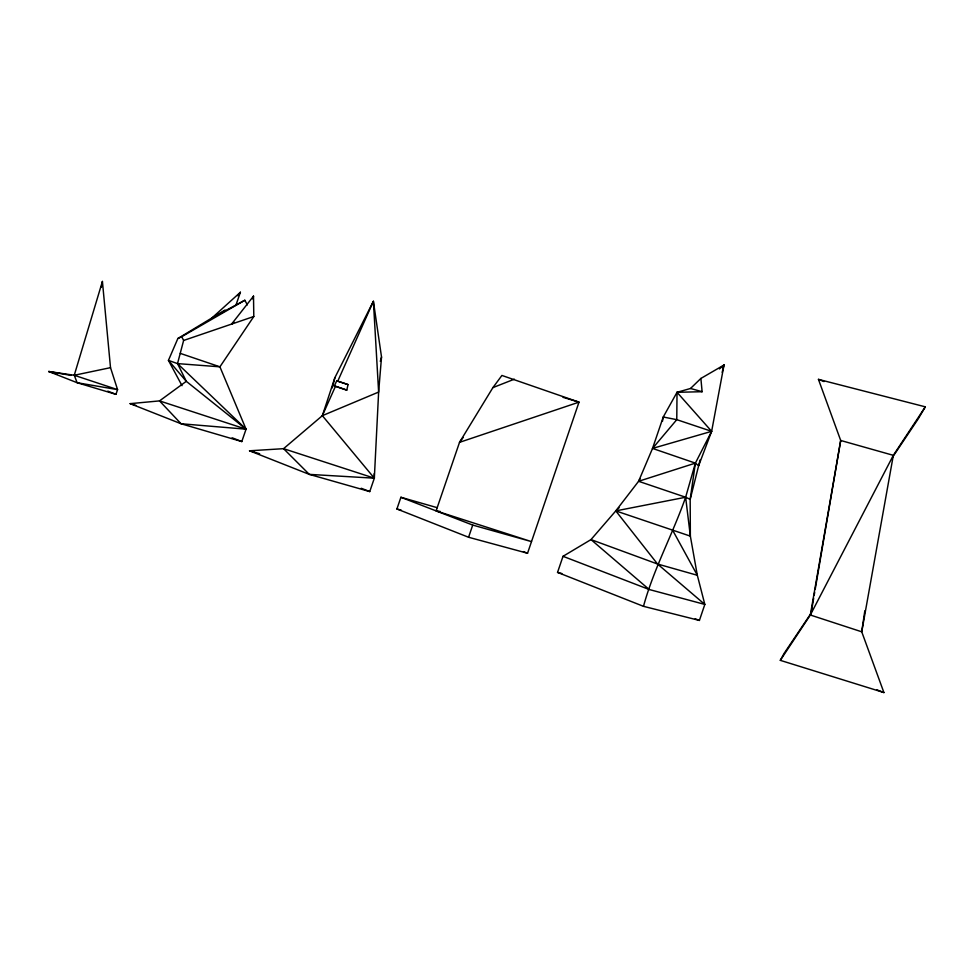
<?xml version="1.0" encoding="UTF-8"?>
<svg xmlns="http://www.w3.org/2000/svg" width="974" height="974" viewBox="0 0 974 974"><rect width="100%" height="100%" fill="white"/><g stroke="black" fill="none" stroke-linecap="round" stroke-linejoin="round"><path stroke-width="1.46" d="M700.878 378.448L702.12 391.706L677.027 392.303L676.772 419.66L652.531 448.417L638.591 481.29L615.787 510.9L590.987 539.596L563.021 556.312L557.542 572.395L643.485 606.327L699.405 620.438L704.823 604.428L697.323 575.281L690.359 536.138L685.635 497.239L695.375 463.125L711.641 431.336L724.011 365.007L700.878 378.448L690.517 388.48L677.027 392.303L663.245 417.006L652.531 448.417L695.375 463.125L698.614 465.816L690.176 499.358L690.359 536.138L615.787 510.9L619.087 507.771M346.793 390.111L334.338 385.935L336.736 380.834L348.035 384.584L346.793 390.111L335.482 386.252L322.357 415.667L374.333 478.185L309.294 474.375L283.568 448.673L322.357 415.667L334.91 377.608L373.395 301.283L381.528 357.032L378.63 392.072L374.333 478.185L369.743 491.578L309.294 474.375L249.539 450.792L283.568 448.673L374.333 478.185L374.15 473.705M864.815 610.832L861.734 631.797L883.917 692.563L780.308 660.348L784.033 653.517L811.111 613.218M811.366 611.721L813.655 598.316M814.167 595.345L814.678 592.362M815.189 589.392L840.696 440.467L818.44 379.361L925.3 406.828L918.275 418.783L892.574 457.171M101.406 287.33L102.416 281.437L110.512 367.661L117.574 389.637L115.943 394.336L77.129 382.721L48.7 371.496L74.255 375.27L117.574 389.637L77.129 382.721L74.255 375.27L102.416 281.437M662.466 421.328L663.245 417.006L676.772 419.66L711.641 431.336L698.614 465.816L700.087 459.972M722.172 372.312L724.011 365.007L719.433 368.927M180.287 353.379L219.917 366.821L246.057 429.181L159.529 400.898L130.151 403.65L181.067 423.751L241.796 441.563L246.057 429.181L186.302 381.321L177.524 363.606L183.623 340.462L181.7 336.7L244.815 300.26L247.372 304.886M332.231 387.883L334.91 377.608M380.31 361.354L381.528 357.032M643.485 606.327C653.81 568.487 672.742 534.142 685.635 497.239L638.591 481.29L640.186 478.697M400.911 497.276L472.731 525.083L531.5 541.617L436.084 510.9L459.521 442.342L492.905 387.615L501.914 375.453L579.006 402.14L527.543 553.256L468.567 537.258L396.905 508.976L400.911 497.276L437.253 507.697M468.567 537.258L472.731 525.083M236.207 304.375L240.395 292.249L212.04 317.877L244.815 300.26M252.57 298.848L253.508 296.133L253.8 316.513L219.917 366.821L177.524 363.606L168.441 360.38L177.865 338.514L225.067 310.012M337.795 381.077L373.395 301.283L378.63 392.072L322.357 415.667M925.3 406.828L893.328 455.333L810.331 615.008L780.308 660.348M463.113 437.57L459.521 442.342L579.006 402.14L563.009 397.319M237.668 295.719L240.395 292.249M253.508 296.133L231.581 324.099L233.797 322.126M721.99 367.247L724.011 365.007M177.865 338.514L181.7 336.7M492.905 387.615L514.357 379.178M183.623 340.462L253.8 316.513M638.591 481.29L695.375 463.125L690.176 499.358L685.635 497.239L615.787 510.9L657.523 564.007L704.823 604.428L649.183 589.501L563.021 556.312M652.531 448.417L711.641 431.336L677.027 392.303M74.255 375.27L110.512 367.661M254.092 451.108L249.539 450.792L259.656 453.714M133.158 403.93L130.151 403.65L135.922 405.354M437.521 511.107L440.394 511.508M71.078 375.404L48.7 371.496L57.296 374.077M557.542 572.395L561.864 573.528M334.338 385.935L335.482 386.252M690.517 388.48L702.12 391.706M396.905 508.976L401.276 510.181M336.736 380.834L348.035 384.584M232.141 437.789L241.796 441.563M361.232 488.254L369.743 491.578M523.294 551.588L527.543 553.256M695.192 618.794L699.405 620.438M876.88 689.811L883.917 692.563M107.785 391.134L115.943 394.336M818.44 379.361L824.065 381.577M649.183 589.501L590.987 539.596L657.523 564.007L697.323 575.281L672.937 530.769M177.524 363.606L246.057 429.181L181.067 423.751L159.529 400.898L186.302 381.321L168.441 360.38L182.016 385.667M840.696 440.467L810.331 615.008L861.734 631.797L893.328 455.333L840.696 440.467"/></g></svg>
